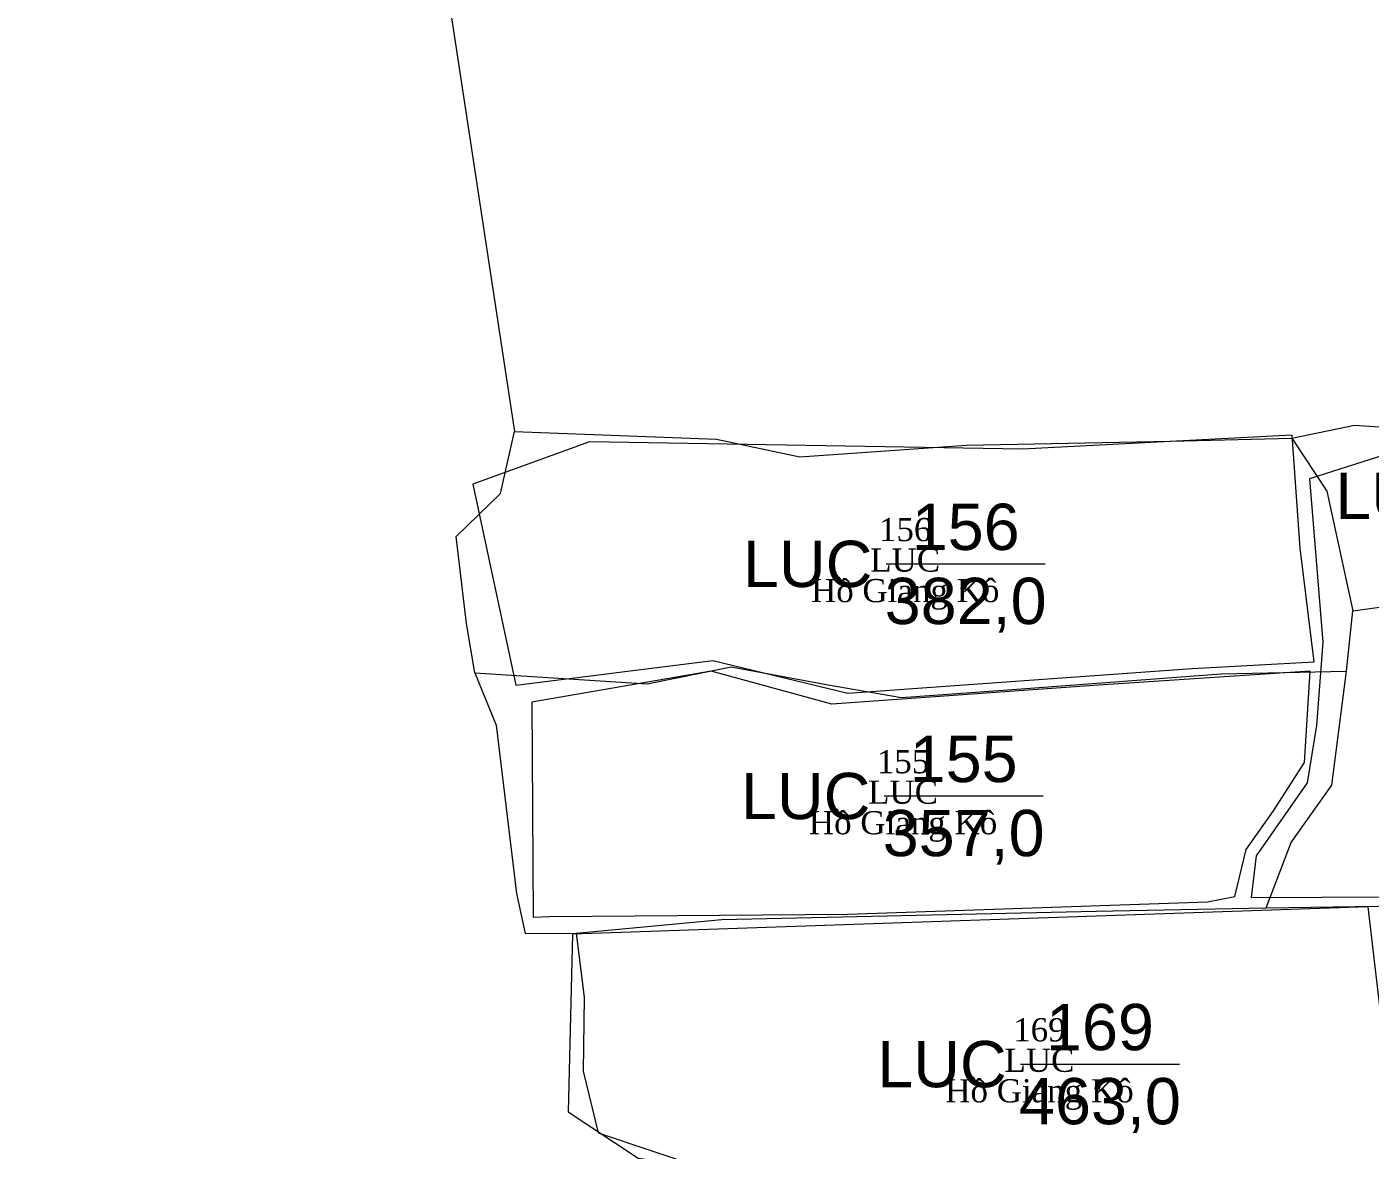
# Model space of a CAD drawing. Header units: metres. Extents: x 0 to 551036, y 0 to 1845929.
# Drawn here: x 547615.7 to 547673.7, y 1842300.1 to 1842348.6 of the extents above; entities that cross this region are included whole.
import ezdxf
from ezdxf.enums import TextEntityAlignment as Align

# ---------------------------------------------------------------- set-up
doc = ezdxf.new("R2010")
doc.units = ezdxf.units.M
doc.header["$MEASUREMENT"] = 0
for name, color, linetype, lineweight in [('BD HH1 KEM TMB$0$duongdapcao', 7, 'Continuous', 0), ('Level 10', 7, 'Continuous', 0), ('Level 13', 7, 'Continuous', 0), ('Level 15', 7, 'Continuous', 0), ('Level 2', 7, 'Continuous', 0), ('Level 4', 7, 'Continuous', 0)]:
    doc.layers.add(name, color=color, linetype=linetype, lineweight=lineweight)
doc.styles.add('Style-Arial', font='arial.ttf')
doc.styles.add('Style-Times New Roman', font='times.ttf')

# ---------------------------------------------------------------- blocks, each defined once
blk = doc.blocks.new('N_THUA_88')
at = {"layer": 'Level 13', "color": 2, "linetype": 'Continuous', "lineweight": 0}
blk.add_line((-0.812, 0), (6.044, 0), dxfattribs=at)
at = {"layer": 'Level 13', "color": 5, "linetype": 'Continuous', "lineweight": 0, "style": 'Style-Arial'}
blk.add_text('155', height=2, dxfattribs=at).set_placement((2.616, 1.6), align=Align.MIDDLE_CENTER)
at = {"layer": 'Level 2', "color": 3, "linetype": 'Continuous', "lineweight": 0, "style": 'Style-Arial'}
blk.add_text('LUC', height=2, dxfattribs=at).set_placement((-1.412, 0), align=Align.MIDDLE_RIGHT)
at = {"layer": 'Level 4', "color": 1, "linetype": 'Continuous', "lineweight": 0, "style": 'Style-Arial'}
blk.add_text('357,0', height=2, dxfattribs=at).set_placement((2.616, -1.6), align=Align.MIDDLE_CENTER)
blk = doc.blocks.new('N_THUA_89')
at = {"layer": 'Level 13', "color": 2, "linetype": 'Continuous', "lineweight": 0}
blk.add_line((-0.816, 0), (6.04, 0), dxfattribs=at)
at = {"layer": 'Level 13', "color": 5, "linetype": 'Continuous', "lineweight": 0, "style": 'Style-Arial'}
blk.add_text('156', height=2, dxfattribs=at).set_placement((2.612, 1.6), align=Align.MIDDLE_CENTER)
at = {"layer": 'Level 2', "color": 3, "linetype": 'Continuous', "lineweight": 0, "style": 'Style-Arial'}
blk.add_text('LUC', height=2, dxfattribs=at).set_placement((-1.416, 0), align=Align.MIDDLE_RIGHT)
at = {"layer": 'Level 4', "color": 1, "linetype": 'Continuous', "lineweight": 0, "style": 'Style-Arial'}
blk.add_text('382,0', height=2, dxfattribs=at).set_placement((2.612, -1.6), align=Align.MIDDLE_CENTER)
blk = doc.blocks.new('N_THUA_90')
at = {"layer": 'Level 13', "color": 2, "linetype": 'Continuous', "lineweight": 0}
blk.add_line((-0.815, 0), (6.041, 0), dxfattribs=at)
at = {"layer": 'Level 13', "color": 5, "linetype": 'Continuous', "lineweight": 0, "style": 'Style-Arial'}
blk.add_text('157', height=2, dxfattribs=at).set_placement((2.613, 1.6), align=Align.MIDDLE_CENTER)
at = {"layer": 'Level 2', "color": 3, "linetype": 'Continuous', "lineweight": 0, "style": 'Style-Arial'}
blk.add_text('LUC', height=2, dxfattribs=at).set_placement((-1.415, 0), align=Align.MIDDLE_RIGHT)
at = {"layer": 'Level 4', "color": 1, "linetype": 'Continuous', "lineweight": 0, "style": 'Style-Arial'}
blk.add_text('101,0', height=2, dxfattribs=at).set_placement((2.613, -1.6), align=Align.MIDDLE_CENTER)
blk = doc.blocks.new('N_THUA_103')
at = {"layer": 'Level 13', "color": 2, "linetype": 'Continuous', "lineweight": 0}
blk.add_line((-0.815, 0), (6.041, 0), dxfattribs=at)
at = {"layer": 'Level 13', "color": 5, "linetype": 'Continuous', "lineweight": 0, "style": 'Style-Arial'}
blk.add_text('169', height=2, dxfattribs=at).set_placement((2.613, 1.6), align=Align.MIDDLE_CENTER)
at = {"layer": 'Level 2', "color": 3, "linetype": 'Continuous', "lineweight": 0, "style": 'Style-Arial'}
blk.add_text('LUC', height=2, dxfattribs=at).set_placement((-1.415, 0), align=Align.MIDDLE_RIGHT)
at = {"layer": 'Level 4', "color": 1, "linetype": 'Continuous', "lineweight": 0, "style": 'Style-Arial'}
blk.add_text('463,0', height=2, dxfattribs=at).set_placement((2.613, -1.6), align=Align.MIDDLE_CENTER)

msp = doc.modelspace()

# ---------------------------------------------------------------- linework, layer by layer
at = {"layer": 'BD HH1 KEM TMB$0$duongdapcao', "flags": 128}
for points in [[(547683.62075, 1842313.50017), (547691.33757, 1842314.93585), (547697.6644, 1842316.52746), (547696.75372, 1842326.12554), (547696.10666, 1842332.28229), (547695.02822, 1842334.87941), (547692.40402, 1842335.79889), (547686.95192, 1842331.76609), (547674.65773, 1842330.23362), (547671.05096, 1842329.07217), (547671.62612, 1842322.02821), (547671.35052, 1842318.42019), (547670.94311, 1842315.94136), (547668.75029, 1842312.7904), (547668.5346, 1842310.98908), (547674.59782, 1842311.01596), (547682.23076, 1842313.0485), (547683.62075, 1842313.50017)], [(547636.76862, 1842320.16236), (547645.28828, 1842321.2324), (547651.11184, 1842319.81285), (547665.9823, 1842320.87751), (547671.25466, 1842321.16788), (547670.64355, 1842326.07714), (547670.29605, 1842330.95953), (547658.64892, 1842330.3573), (547639.956, 1842330.66917), (547634.9233, 1842328.84096), (547636.76862, 1842320.16236)], [(547638.2305, 1842310.16638), (547651.11184, 1842310.27393), (547666.64135, 1842310.80626), (547667.82763, 1842311.03209), (547668.31892, 1842313.07), (547669.49321, 1842314.73152), (547670.83527, 1842316.82858), (547671.07492, 1842320.76997), (547661.94415, 1842320.16774), (547650.41685, 1842319.33967), (547645.2044, 1842320.76997), (547637.46362, 1842319.43108), (547637.52353, 1842310.1395), (547638.2305, 1842310.16638)], [(547639.22506, 1842309.40284), (547639.03334, 1842301.72976), (547642.06495, 1842299.72949), (547660.66201, 1842297.08397), (547668.69038, 1842296.08383), (547674.43006, 1842296.74521), (547674.58584, 1842301.97172), (547673.5793, 1842310.58042), (547639.22506, 1842309.40284)]]:
    msp.add_lwpolyline(points, close=True, dxfattribs=at)
at = {"layer": 'Level 10', "color": 5, "linetype": 'Continuous', "lineweight": 0}
for p, q in [((547672.64, 1842320.77), (547672.92, 1842323.38)), ((547669.18, 1842310.54), (547675.44, 1842310.64))]:
    msp.add_line(p, q, dxfattribs=at)
at = {"layer": 'Level 10', "color": 5, "linetype": 'Continuous', "lineweight": 0, "flags": 128}
for points in [[(547615.66, 1842395.02), (547632.02, 1842361.97), (547636.72, 1842331.12)], [(547670.29, 1842330.83), (547672.99, 1842331.39), (547675.78, 1842331.21), (547684.6, 1842331.56)], [(547635.01, 1842320.69), (547634.65, 1842322.83), (547634.2, 1842326.59), (547636.11, 1842328.45), (547636.72, 1842331.12)], [(547636.72, 1842331.12), (547645.44, 1842330.79), (547649.04, 1842330.03), (547656.23, 1842330.53), (547665.05, 1842330.7), (547670.29, 1842330.83)], [(547670.29, 1842330.83), (547671.8, 1842328.54), (547672.92, 1842323.38)], [(547672.92, 1842323.38), (547677.33, 1842323.98), (547680.25, 1842324.19), (547682.73, 1842323.85), (547683.97, 1842324.3), (547686.42, 1842325.57)], [(547635.01, 1842320.69), (547642.44, 1842320.22), (547646.07, 1842320.95), (547650.27, 1842320.18), (547653.43, 1842319.63), (547658.61, 1842320), (547667.23, 1842320.65), (547672.64, 1842320.77)], [(547635.01, 1842320.69), (547635.93, 1842318.44), (547636.81, 1842311.16), (547637.18, 1842309.43), (547639.38, 1842309.45)], [(547669.18, 1842310.54), (547670.26, 1842313.37), (547672.02, 1842315.84), (547672.64, 1842320.77)], [(547639.38, 1842309.45), (547645.67, 1842310.04), (547661.84, 1842310.4), (547669.18, 1842310.54)], [(547639.38, 1842309.45), (547639.73, 1842306.67), (547639.69, 1842303.49), (547640.33, 1842300.83), (547644.8, 1842299.33)]]:
    msp.add_lwpolyline(points, dxfattribs=at)

# ---------------------------------------------------------------- block references
at = {"layer": 'Level 2', "color": 3, "linetype": 'Continuous', "lineweight": 0}
for name, p in [('N_THUA_90', (547679.16499, 1842328.34196)), ('N_THUA_89', (547653.58818, 1842325.40307)), ('N_THUA_88', (547653.4971, 1842315.37606)), ('N_THUA_103', (547659.38708, 1842303.79321))]:
    msp.add_blockref(name, p, dxfattribs=at)

# ---------------------------------------------------------------- texts
at = {"layer": 'Level 15', "color": 2, "linetype": 'Continuous', "lineweight": 0, "char_height": 1, "attachment_point": 5, "line_spacing_factor": 0.790495, "style": 'Style-Times New Roman'}
for s, insert in [('156\\PLUC\\PHồ Giang Kô', (547653.58818, 1842325.40307)), ('155\\PLUC\\PHồ Giang Kô', (547653.4971, 1842315.37606)), ('169\\PLUC\\PHồ Giang Kô', (547659.38708, 1842303.79321))]:
    msp.add_mtext(s, dxfattribs=dict(at, insert=insert))

doc.saveas('drawing.dxf')
